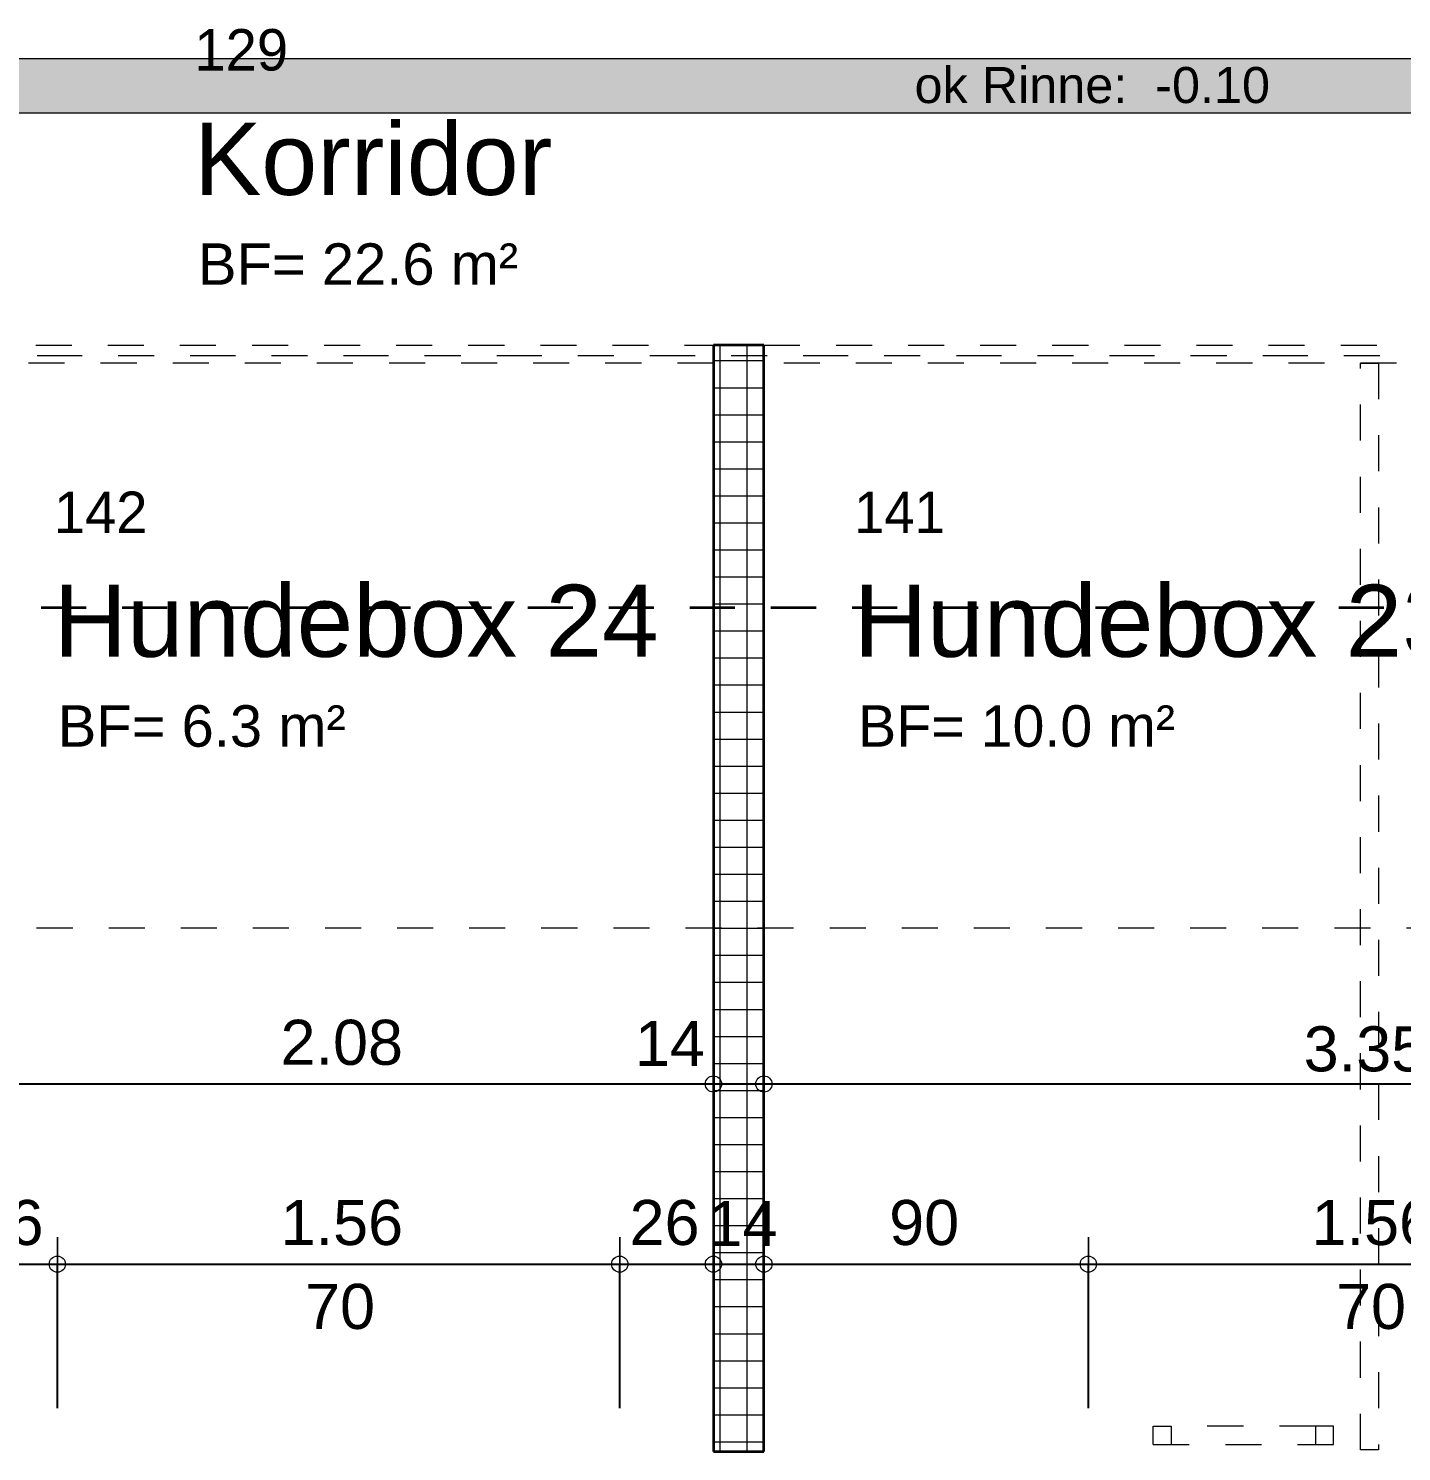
# Model space of a CAD drawing. Header units: metres. Extents: x -117 to -12, y 122 to 163.
# Drawn here: x -59.893 to -56.084, y 135.798 to 139.747 of the extents above; entities that cross this region are included whole.
import ezdxf

# ---------------------------------------------------------------- set-up
doc = ezdxf.new("R2010")
doc.units = ezdxf.units.M
doc.header["$PDMODE"] = 65
for name, pattern in [('AUSGEZOGEN', [0]), ('GETRENNT2_S10', [0.255, 0.125, -0.065, 0, -0.065]), ('STRICHLINIE_S4', [0.165, 0.125, -0.04]), ('VERDECKT2_S2', [0.09, 0.05, -0.04])]:
    doc.linetypes.add(name, pattern=pattern)
for name, color, linetype, lineweight in [('XR$1$Bauachsen_grob', 7, 'GETRENNT2_S10', 13), ('XR$1$Bauherr', 203, 'VERDECKT2_S2', 13), ('XR$1$Fuellflaeche', 7, 'AUSGEZOGEN', 13), ('XR$1$Hilfskonstruktion', 5, 'VERDECKT2_S2', 13), ('XR$1$Raumbezeichnung', 7, 'AUSGEZOGEN', 18), ('XR$1$Sanitaer_Allgemein_HK', 5, 'VERDECKT2_S2', 25), ('XR$1$Schnittbegrenzung', 7, 'AUSGEZOGEN', 13), ('XR$1$Text_Koten', 7, 'AUSGEZOGEN', 25), ('XR$1$Wand_Fertigelement', 7, 'AUSGEZOGEN', 35), ('XR$1$Werkplan-_Ausfuehrungsmasse', 7, 'AUSGEZOGEN', 13)]:
    doc.layers.add(name, color=color, linetype=linetype, lineweight=lineweight)
doc.styles.add('ARIAL', font='ARIAL.TTF')
doc.dimstyles.new('_DIMSTYLE_10', dxfattribs={"dimtxt": 0.125, "dimasz": 0.15, "dimexe": 0, "dimexo": 0, "dimgap": 0.0625, "dimtad": 2, "dimdec": 1, "dimlfac": 100, "dimrnd": 0.5, "dimzin": 4, "dimdsep": 46, "dimtxsty": 'ARIAL', "dimblk1": 'ALL_ML_KREIS', "dimblk2": 'ALL_ML_KREIS', "dimsah": 1, "dimcen": 0, "dimclrd": 256, "dimclre": 256, "dimclrt": 256, "dimadec": 0, "dimazin": 0, "dimtfac": 1, "dimtdec": 0, "dimtix": 1, "dimtmove": 2, "dimatfit": 3, "dimfxl": 0, "dimtvp": 1.2, "dimtzin": 0, "dimlwd": 0, "dimlwe": -1, "dimarcsym": 0})
doc.dimstyles.new('_DIMSTYLE_11', dxfattribs={"dimtxt": 0.125, "dimasz": 0.15, "dimexe": 0, "dimexo": 0, "dimgap": 0.0625, "dimtad": 2, "dimdec": 3, "dimrnd": 0.005, "dimzin": 4, "dimdsep": 46, "dimtxsty": 'ARIAL', "dimblk1": 'ALL_ML_KREIS', "dimblk2": 'ALL_ML_KREIS', "dimsah": 1, "dimcen": 0, "dimclrd": 256, "dimclre": 256, "dimclrt": 256, "dimadec": 0, "dimazin": 0, "dimtfac": 1, "dimtdec": 0, "dimtix": 1, "dimtmove": 2, "dimatfit": 3, "dimfxl": 0, "dimtzin": 0, "dimlwd": 0, "dimlwe": -1, "dimarcsym": 0})
doc.dimstyles.new('_DIMSTYLE_12', dxfattribs={"dimtxt": 0.125, "dimasz": 0.15, "dimexe": 0, "dimexo": 0, "dimgap": 0.0625, "dimtad": 2, "dimrnd": 0.005, "dimzin": 4, "dimdsep": 46, "dimtxsty": 'ARIAL', "dimblk1": 'ALL_ML_KREIS', "dimblk2": 'ALL_ML_KREIS', "dimsah": 1, "dimcen": 0, "dimclrd": 256, "dimclre": 256, "dimclrt": 256, "dimadec": 0, "dimazin": 0, "dimtfac": 1, "dimtdec": 0, "dimtix": 1, "dimtmove": 2, "dimatfit": 3, "dimfxl": 0, "dimtzin": 0, "dimlwd": 0, "dimlwe": -1, "dimarcsym": 0})
doc.dimstyles.new('_DIMSTYLE_14', dxfattribs={"dimtxt": 0.125, "dimasz": 0.15, "dimexe": 0, "dimexo": 0, "dimgap": 0.0625, "dimtad": 2, "dimdec": 1, "dimlfac": 100, "dimrnd": 0.5, "dimzin": 4, "dimdsep": 46, "dimtxsty": 'ARIAL', "dimblk1": 'ALL_ML_KREIS', "dimblk2": 'ALL_ML_KREIS', "dimsah": 1, "dimcen": 0, "dimclrd": 256, "dimclre": 256, "dimclrt": 256, "dimadec": 0, "dimazin": 0, "dimtfac": 1, "dimtdec": 0, "dimtix": 1, "dimtmove": 2, "dimatfit": 3, "dimfxl": 0, "dimtzin": 0, "dimlwd": 0, "dimlwe": -1, "dimarcsym": 0})

# ---------------------------------------------------------------- blocks, each defined once
blk = doc.blocks.new('COMPLEXOBJECT_11')
at = {"layer": 'XR$1$Bauherr'}
for p, q in [((-56.7731, 135.818), (-56.7731, 135.868)), ((-56.7731, 135.868), (-56.7231, 135.868)), ((-56.7231, 135.868), (-56.7231, 135.818)), ((-56.3231, 135.868), (-56.7231, 135.868)), ((-56.2731, 135.868), (-56.3231, 135.868)), ((-56.3231, 135.868), (-56.3231, 135.818)), ((-56.2731, 135.818), (-56.2731, 135.868)), ((-56.7731, 135.818), (-56.2731, 135.818))]:
    blk.add_line(p, q, dxfattribs=at)
blk = doc.blocks.new('COMPLEXOBJECT_18')
at = {"layer": 'XR$1$Bauherr'}
for p, q in [((-60.0731, 138.868), (-57.9931, 138.868)), ((-57.9931, 138.868), (-57.9931, 138.818)), ((-57.8531, 138.868), (-54.4981, 138.868)), ((-57.8531, 138.818), (-57.8531, 138.868)), ((-57.9931, 138.818), (-60.0731, 138.818)), ((-54.4981, 138.818), (-57.8531, 138.818)), ((-56.1981, 138.818), (-56.1481, 138.818)), ((-56.1981, 135.803), (-56.1981, 138.818)), ((-56.1481, 138.818), (-56.1481, 135.803)), ((-56.1481, 135.803), (-56.1981, 135.803))]:
    blk.add_line(p, q, dxfattribs=at)
blk = doc.blocks.new('ALL_ML_KREIS')
at = {"color": 0, "linetype": 'ByBlock', "lineweight": -2}
for p, q in [((0, -0.5), (0, 0.5)), ((-1, 0), (0.5, 0))]:
    blk.add_line(p, q, dxfattribs=at)
blk.add_circle((0, 0), 0.15, dxfattribs=at)
blk = doc.blocks.new('*D428')
at = {"layer": 'DEFPOINTS'}
for p in [(-60.0731, 136.818), (-60.0731, 135.798), (-57.9931, 135.798)]:
    blk.add_point(p, dxfattribs=at)
at = {"layer": 'XR$1$Werkplan-_Ausfuehrungsmasse', "lineweight": -2}
for p, q in [((-60.0731, 136.818), (-60.0731, 136.818)), ((-60.0731, 136.818), (-57.9931, 136.818)), ((-57.9931, 136.818), (-57.9931, 136.818))]:
    blk.add_line(p, q, dxfattribs=at)
at = {"layer": 'XR$1$Werkplan-_Ausfuehrungsmasse', "xscale": 0.15, "yscale": 0.15, "zscale": 0.15, "rotation": 180}
blk.add_blockref('ALL_ML_KREIS', (-60.0731, 136.818), dxfattribs=at)
at = {"layer": 'XR$1$Werkplan-_Ausfuehrungsmasse', "xscale": 0.15, "yscale": 0.15, "zscale": 0.15}
blk.add_blockref('ALL_ML_KREIS', (-57.9931, 136.818), dxfattribs=at)
at = {"layer": 'XR$1$Werkplan-_Ausfuehrungsmasse', "insert": (-59.0242, 136.9327), "char_height": 0.125, "width": 0.5, "attachment_point": 5, "style": 'ARIAL'}
blk.add_mtext('\\A1;{\\A1;{2.08\\H0.082500;\\S^ ;}}', dxfattribs=at)
blk = doc.blocks.new('*D429')
at = {"layer": 'DEFPOINTS'}
for p in [(-57.9931, 136.818), (-57.9931, 135.798), (-57.8531, 135.798)]:
    blk.add_point(p, dxfattribs=at)
at = {"layer": 'XR$1$Werkplan-_Ausfuehrungsmasse', "lineweight": -2}
for p, q in [((-57.9931, 136.818), (-57.9931, 136.818)), ((-57.9931, 136.818), (-57.8531, 136.818)), ((-57.8531, 136.818), (-57.8531, 136.818))]:
    blk.add_line(p, q, dxfattribs=at)
at = {"layer": 'XR$1$Werkplan-_Ausfuehrungsmasse', "xscale": 0.15, "yscale": 0.15, "zscale": 0.15, "rotation": 180}
blk.add_blockref('ALL_ML_KREIS', (-57.9931, 136.818), dxfattribs=at)
at = {"layer": 'XR$1$Werkplan-_Ausfuehrungsmasse', "xscale": 0.15, "yscale": 0.15, "zscale": 0.15}
blk.add_blockref('ALL_ML_KREIS', (-57.8531, 136.818), dxfattribs=at)
at = {"layer": 'XR$1$Werkplan-_Ausfuehrungsmasse', "insert": (-58.1139, 136.9305), "char_height": 0.125, "width": 0.5, "attachment_point": 5, "style": 'ARIAL'}
blk.add_mtext('\\A1;{\\A1;{14\\H0.082500;\\S^ ;}}', dxfattribs=at)
blk = doc.blocks.new('*D430')
at = {"layer": 'DEFPOINTS'}
for p in [(-57.8531, 136.818), (-57.8531, 135.798), (-54.4981, 135.798)]:
    blk.add_point(p, dxfattribs=at)
at = {"layer": 'XR$1$Werkplan-_Ausfuehrungsmasse', "lineweight": -2}
for p, q in [((-57.8531, 136.818), (-57.8531, 136.818)), ((-57.8531, 136.818), (-54.4981, 136.818)), ((-54.4981, 136.818), (-54.4981, 136.818))]:
    blk.add_line(p, q, dxfattribs=at)
at = {"layer": 'XR$1$Werkplan-_Ausfuehrungsmasse', "xscale": 0.15, "yscale": 0.15, "zscale": 0.15, "rotation": 180}
blk.add_blockref('ALL_ML_KREIS', (-57.8531, 136.818), dxfattribs=at)
at = {"layer": 'XR$1$Werkplan-_Ausfuehrungsmasse', "xscale": 0.15, "yscale": 0.15, "zscale": 0.15}
blk.add_blockref('ALL_ML_KREIS', (-54.4981, 136.818), dxfattribs=at)
at = {"layer": 'XR$1$Werkplan-_Ausfuehrungsmasse', "insert": (-56.1538, 136.9328), "char_height": 0.125, "width": 0.625, "attachment_point": 5, "style": 'ARIAL'}
blk.add_mtext('\\A1;{\\A1;{3.35\\H0.082500;\\S5^ ;}}', dxfattribs=at)
blk = doc.blocks.new('*D475')
at = {"layer": 'DEFPOINTS'}
for p in [(-60.0731, 136.318), (-60.0731, 135.798), (-59.8131, 135.798)]:
    blk.add_point(p, dxfattribs=at)
at = {"layer": 'XR$1$Werkplan-_Ausfuehrungsmasse', "lineweight": -2}
for p, q in [((-60.0731, 136.318), (-60.0731, 136.318)), ((-60.0731, 136.318), (-59.8131, 136.318)), ((-59.8131, 135.918), (-59.8131, 136.318))]:
    blk.add_line(p, q, dxfattribs=at)
at = {"layer": 'XR$1$Werkplan-_Ausfuehrungsmasse', "xscale": 0.15, "yscale": 0.15, "zscale": 0.15, "rotation": 180}
blk.add_blockref('ALL_ML_KREIS', (-60.0731, 136.318), dxfattribs=at)
at = {"layer": 'XR$1$Werkplan-_Ausfuehrungsmasse', "xscale": 0.15, "yscale": 0.15, "zscale": 0.15}
blk.add_blockref('ALL_ML_KREIS', (-59.8131, 136.318), dxfattribs=at)
at = {"layer": 'XR$1$Werkplan-_Ausfuehrungsmasse', "insert": (-59.9487, 136.4327), "char_height": 0.125, "width": 0.5, "attachment_point": 5, "style": 'ARIAL'}
blk.add_mtext('\\A1;{\\A1;{26\\H0.082500;\\S^ ;}}', dxfattribs=at)
blk = doc.blocks.new('*D476')
at = {"layer": 'DEFPOINTS'}
for p in [(-59.8131, 136.318), (-59.8131, 135.798), (-58.2531, 135.798)]:
    blk.add_point(p, dxfattribs=at)
at = {"layer": 'XR$1$Werkplan-_Ausfuehrungsmasse', "lineweight": -2}
for p, q in [((-59.8131, 135.918), (-59.8131, 136.318)), ((-59.8131, 136.318), (-58.2531, 136.318)), ((-58.2531, 135.918), (-58.2531, 136.318))]:
    blk.add_line(p, q, dxfattribs=at)
at = {"layer": 'XR$1$Werkplan-_Ausfuehrungsmasse', "xscale": 0.15, "yscale": 0.15, "zscale": 0.15, "rotation": 180}
blk.add_blockref('ALL_ML_KREIS', (-59.8131, 136.318), dxfattribs=at)
at = {"layer": 'XR$1$Werkplan-_Ausfuehrungsmasse', "xscale": 0.15, "yscale": 0.15, "zscale": 0.15}
blk.add_blockref('ALL_ML_KREIS', (-58.2531, 136.318), dxfattribs=at)
at = {"layer": 'XR$1$Werkplan-_Ausfuehrungsmasse', "insert": (-59.024, 136.4327), "char_height": 0.125, "width": 0.5, "attachment_point": 5, "style": 'ARIAL'}
blk.add_mtext('\\A1;{\\A1;{1.56\\H0.082500;\\S^ ;}}', dxfattribs=at)
at = {"layer": 'XR$1$Werkplan-_Ausfuehrungsmasse', "insert": (-59.1261, 136.2633), "char_height": 0.125, "width": 0.00625, "attachment_point": 1, "line_spacing_factor": 0.60241, "style": 'ARIAL'}
blk.add_mtext('\\A1;{70\\H0.082500;\\S^ ;}', dxfattribs=at)
blk = doc.blocks.new('*D477')
at = {"layer": 'DEFPOINTS'}
for p in [(-58.2531, 136.318), (-58.2531, 135.798), (-57.9931, 135.798)]:
    blk.add_point(p, dxfattribs=at)
at = {"layer": 'XR$1$Werkplan-_Ausfuehrungsmasse', "lineweight": -2}
for p, q in [((-58.2531, 135.918), (-58.2531, 136.318)), ((-58.2531, 136.318), (-57.9931, 136.318)), ((-57.9931, 136.318), (-57.9931, 136.318))]:
    blk.add_line(p, q, dxfattribs=at)
at = {"layer": 'XR$1$Werkplan-_Ausfuehrungsmasse', "xscale": 0.15, "yscale": 0.15, "zscale": 0.15, "rotation": 180}
blk.add_blockref('ALL_ML_KREIS', (-58.2531, 136.318), dxfattribs=at)
at = {"layer": 'XR$1$Werkplan-_Ausfuehrungsmasse', "xscale": 0.15, "yscale": 0.15, "zscale": 0.15}
blk.add_blockref('ALL_ML_KREIS', (-57.9931, 136.318), dxfattribs=at)
at = {"layer": 'XR$1$Werkplan-_Ausfuehrungsmasse', "insert": (-58.1287, 136.4327), "char_height": 0.125, "width": 0.5, "attachment_point": 5, "style": 'ARIAL'}
blk.add_mtext('\\A1;{\\A1;{26\\H0.082500;\\S^ ;}}', dxfattribs=at)
blk = doc.blocks.new('*D478')
at = {"layer": 'DEFPOINTS'}
for p in [(-57.9931, 136.318), (-57.9931, 135.798), (-57.8531, 135.798)]:
    blk.add_point(p, dxfattribs=at)
at = {"layer": 'XR$1$Werkplan-_Ausfuehrungsmasse', "lineweight": -2}
for p, q in [((-57.9931, 136.318), (-57.9931, 136.318)), ((-57.9931, 136.318), (-57.8531, 136.318)), ((-57.8531, 136.318), (-57.8531, 136.318))]:
    blk.add_line(p, q, dxfattribs=at)
at = {"layer": 'XR$1$Werkplan-_Ausfuehrungsmasse', "xscale": 0.15, "yscale": 0.15, "zscale": 0.15, "rotation": 180}
blk.add_blockref('ALL_ML_KREIS', (-57.9931, 136.318), dxfattribs=at)
at = {"layer": 'XR$1$Werkplan-_Ausfuehrungsmasse', "xscale": 0.15, "yscale": 0.15, "zscale": 0.15}
blk.add_blockref('ALL_ML_KREIS', (-57.8531, 136.318), dxfattribs=at)
at = {"layer": 'XR$1$Werkplan-_Ausfuehrungsmasse', "insert": (-57.9124, 136.4305), "char_height": 0.125, "width": 0.5, "attachment_point": 5, "style": 'ARIAL'}
blk.add_mtext('\\A1;{\\A1;{14\\H0.082500;\\S^ ;}}', dxfattribs=at)
blk = doc.blocks.new('*D479')
at = {"layer": 'DEFPOINTS'}
for p in [(-57.8531, 136.318), (-57.8531, 135.798), (-56.9531, 135.798)]:
    blk.add_point(p, dxfattribs=at)
at = {"layer": 'XR$1$Werkplan-_Ausfuehrungsmasse', "lineweight": -2}
for p, q in [((-57.8531, 136.318), (-57.8531, 136.318)), ((-57.8531, 136.318), (-56.9531, 136.318)), ((-56.9531, 135.918), (-56.9531, 136.318))]:
    blk.add_line(p, q, dxfattribs=at)
at = {"layer": 'XR$1$Werkplan-_Ausfuehrungsmasse', "xscale": 0.15, "yscale": 0.15, "zscale": 0.15, "rotation": 180}
blk.add_blockref('ALL_ML_KREIS', (-57.8531, 136.318), dxfattribs=at)
at = {"layer": 'XR$1$Werkplan-_Ausfuehrungsmasse', "xscale": 0.15, "yscale": 0.15, "zscale": 0.15}
blk.add_blockref('ALL_ML_KREIS', (-56.9531, 136.318), dxfattribs=at)
at = {"layer": 'XR$1$Werkplan-_Ausfuehrungsmasse', "insert": (-57.4086, 136.4327), "char_height": 0.125, "width": 0.5, "attachment_point": 5, "style": 'ARIAL'}
blk.add_mtext('\\A1;{\\A1;{90\\H0.082500;\\S^ ;}}', dxfattribs=at)
blk = doc.blocks.new('*D480')
at = {"layer": 'DEFPOINTS'}
for p in [(-56.9531, 136.318), (-56.9531, 135.798), (-55.3931, 135.798)]:
    blk.add_point(p, dxfattribs=at)
at = {"layer": 'XR$1$Werkplan-_Ausfuehrungsmasse', "lineweight": -2}
for p, q in [((-56.9531, 135.918), (-56.9531, 136.318)), ((-56.9531, 136.318), (-55.3931, 136.318)), ((-55.3931, 135.918), (-55.3931, 136.318))]:
    blk.add_line(p, q, dxfattribs=at)
at = {"layer": 'XR$1$Werkplan-_Ausfuehrungsmasse', "xscale": 0.15, "yscale": 0.15, "zscale": 0.15, "rotation": 180}
blk.add_blockref('ALL_ML_KREIS', (-56.9531, 136.318), dxfattribs=at)
at = {"layer": 'XR$1$Werkplan-_Ausfuehrungsmasse', "xscale": 0.15, "yscale": 0.15, "zscale": 0.15}
blk.add_blockref('ALL_ML_KREIS', (-55.3931, 136.318), dxfattribs=at)
at = {"layer": 'XR$1$Werkplan-_Ausfuehrungsmasse', "insert": (-56.164, 136.4327), "char_height": 0.125, "width": 0.5, "attachment_point": 5, "style": 'ARIAL'}
blk.add_mtext('\\A1;{\\A1;{1.56\\H0.082500;\\S^ ;}}', dxfattribs=at)
at = {"layer": 'XR$1$Werkplan-_Ausfuehrungsmasse', "insert": (-56.2661, 136.2633), "char_height": 0.125, "width": 0.00625, "attachment_point": 1, "line_spacing_factor": 0.60241, "style": 'ARIAL'}
blk.add_mtext('\\A1;{70\\H0.082500;\\S^ ;}', dxfattribs=at)
blk = doc.blocks.new('COMPLEXOBJECT_20')
at = {"layer": 'XR$1$Bauachsen_grob', "color": 8}
blk.add_line((-14.2693, 138.838), (-86.2481, 138.838), dxfattribs=at)
blk = doc.blocks.new('COMPLEXOBJECT_46')
at = {"layer": 'XR$1$Schnittbegrenzung', "color": 12, "linetype": 'STRICHLINIE_S4', "lineweight": 35}
blk.add_line((-28.9085, 138.1391), (-88.2023, 138.1391), dxfattribs=at)

msp = doc.modelspace()

# ---------------------------------------------------------------- hatches: boundary and pattern name
at = {"layer": 'XR$1$Fuellflaeche', "linetype": 'AUSGEZOGEN', "lineweight": 200}
msp.add_hatch(color=255, dxfattribs=at).paths.add_polyline_path([(-72.5831, 139.663), (-72.5831, 139.513), (-31.4681, 139.513), (-31.4681, 139.663)])
at = {"layer": 'XR$1$Wand_Fertigelement', "lineweight": 13}
h = msp.add_hatch(dxfattribs=at)
h.set_pattern_fill('SCHRAFFUR_7', color=256, scale=0.05, style=0, pattern_type=2)
h.set_pattern_definition([(0, (0, 0), (0, 0.075), []), (90, (0, 0), (-0.075, 5e-18), [])])
h.paths.add_polyline_path([(-57.9931, 138.868), (-57.9931, 135.798), (-57.8531, 135.798), (-57.8531, 138.868)], flags=0)

# ---------------------------------------------------------------- linework, layer by layer
at = {"layer": 'XR$1$Hilfskonstruktion'}
msp.add_line((-63.4707, 137.2516), (-48.1762, 137.2516), dxfattribs=at)
at = {"layer": 'XR$1$Sanitaer_Allgemein_HK', "color": 7, "linetype": 'AUSGEZOGEN', "lineweight": 13}
for p, q in [((-72.5831, 139.663), (-31.4681, 139.663)), ((-72.5831, 139.513), (-31.4681, 139.513))]:
    msp.add_line(p, q, dxfattribs=at)
at = {"layer": 'XR$1$Wand_Fertigelement'}
for p, q in [((-57.9931, 138.868), (-57.9931, 138.818)), ((-57.8531, 138.868), (-57.9931, 138.868)), ((-57.8531, 138.818), (-57.8531, 138.868)), ((-57.9931, 138.818), (-57.9931, 135.798)), ((-57.8531, 135.798), (-57.8531, 138.818)), ((-57.9931, 135.798), (-57.8531, 135.798))]:
    msp.add_line(p, q, dxfattribs=at)

# ---------------------------------------------------------------- block references
at = {"layer": 'XR$1$Bauachsen_grob', "color": 8, "linetype": 'AUSGEZOGEN', "lineweight": 13}
msp.add_blockref('COMPLEXOBJECT_20', (0, 0), dxfattribs=at)
at = {"layer": 'XR$1$Bauherr'}
for name in ['COMPLEXOBJECT_18', 'COMPLEXOBJECT_11']:
    msp.add_blockref(name, (0, 0), dxfattribs=at)
at = {"layer": 'XR$1$Schnittbegrenzung', "color": 12, "linetype": 'STRICHLINIE_S4', "lineweight": 35}
msp.add_blockref('COMPLEXOBJECT_46', (0, 0), dxfattribs=at)

# ---------------------------------------------------------------- texts
at = {"layer": 'XR$1$Raumbezeichnung', "style": 'ARIAL'}
for s, insert, char_height, width, attachment_point in [('\\W0.97;129', (-59.4331, 139.6284), 0.115, 0.326087, 7), ('\\W1.00;Korridor', (-59.4339, 139.2821), 0.2, 1.100422, 7), ('\\W1.00;BF=\\~22.6\\~m²', (-59.4231, 139.1505), 0.115, 0.946828, 1), ('\\W0.97;142', (-59.8231, 138.3467), 0.115, 0.326087, 7), ('\\W0.94;141', (-57.6031, 138.3467), 0.115, 0.324365, 7), ('\\W1.01;Hundebox\\~24', (-59.8239, 138.0004), 0.2, 1.773931, 7), ('\\W1.01;Hundebox\\~23', (-57.604, 138.0004), 0.2, 1.773931, 7), ('\\W1.00;BF=\\~6.3\\~m²', (-59.8122, 137.8688), 0.115, 0.856684, 1), ('\\W0.99;BF=\\~10.0\\~m²', (-57.5921, 137.8688), 0.115, 0.946262, 1)]:
    msp.add_mtext(s, dxfattribs=dict(at, insert=insert, char_height=char_height, width=width, attachment_point=attachment_point))
at = {"layer": 'XR$1$Text_Koten', "color": 7, "lineweight": 13, "insert": (-57.4353, 139.6398), "char_height": 0.1, "width": 1.039774, "attachment_point": 1, "style": 'ARIAL'}
msp.add_mtext('\\W1.00;ok\\~Rinne:\\~\\~-0.10', dxfattribs=at)

# ---------------------------------------------------------------- dimensions: what is measured, and where the dimension line sits
at = {"layer": 'XR$1$Werkplan-_Ausfuehrungsmasse'}
for base, p1, p2, dimstyle, picture, middle in [((-57.9931, 136.818), (-60.0731, 136.818), (-57.9931, 136.818), '_DIMSTYLE_12', '*D428', (-59.0242, 136.9327)), ((-57.8531, 136.818), (-57.9931, 136.818), (-57.8531, 136.818), '_DIMSTYLE_10', '*D429', (-58.1139, 136.9305)), ((-54.4981, 136.818), (-57.8531, 136.818), (-54.4981, 136.818), '_DIMSTYLE_11', '*D430', (-56.1538, 136.9328)), ((-59.8131, 136.318), (-60.0731, 136.318), (-59.8131, 135.918), '_DIMSTYLE_10', '*D475', (-59.9487, 136.4327)), ((-57.9931, 136.318), (-58.2531, 135.918), (-57.9931, 136.318), '_DIMSTYLE_10', '*D477', (-58.1287, 136.4327)), ((-57.8531, 136.318), (-57.9931, 136.318), (-57.8531, 136.318), '_DIMSTYLE_10', '*D478', (-57.9124, 136.4305)), ((-56.9531, 136.318), (-57.8531, 136.318), (-56.9531, 135.918), '_DIMSTYLE_14', '*D479', (-57.4086, 136.4327))]:
    dim = msp.add_linear_dim(base=base, p1=p1, p2=p2, dimstyle=dimstyle, override={"dimpost": '<>', "dimclrd": 256, "dimclre": 256, "dimclrt": 256, "dimlwd": 0, "dimlwe": 65535}, dxfattribs=at)
    dim.commit()
    dim.dimension.update_dxf_attribs({"geometry": picture, "text_midpoint": middle, "dimtype": 160})
for base, p1, p2, picture, middle in [((-58.2531, 136.318), (-59.8131, 135.918), (-58.2531, 135.918), '*D476', (-59.024, 136.4327)), ((-55.3931, 136.318), (-56.9531, 135.918), (-55.3931, 135.918), '*D480', (-56.164, 136.4327))]:
    dim = msp.add_linear_dim(base=base, p1=p1, p2=p2, text='<>\\X\\A1;{70\\H0.082500;\\S^ ;}', dimstyle='_DIMSTYLE_12', override={"dimpost": '<>', "dimclrd": 256, "dimclre": 256, "dimclrt": 256, "dimlwd": 0, "dimlwe": 65535}, dxfattribs=at)
    dim.commit()
    dim.dimension.update_dxf_attribs({"geometry": picture, "text_midpoint": middle, "dimtype": 160})

doc.saveas('drawing.dxf')
